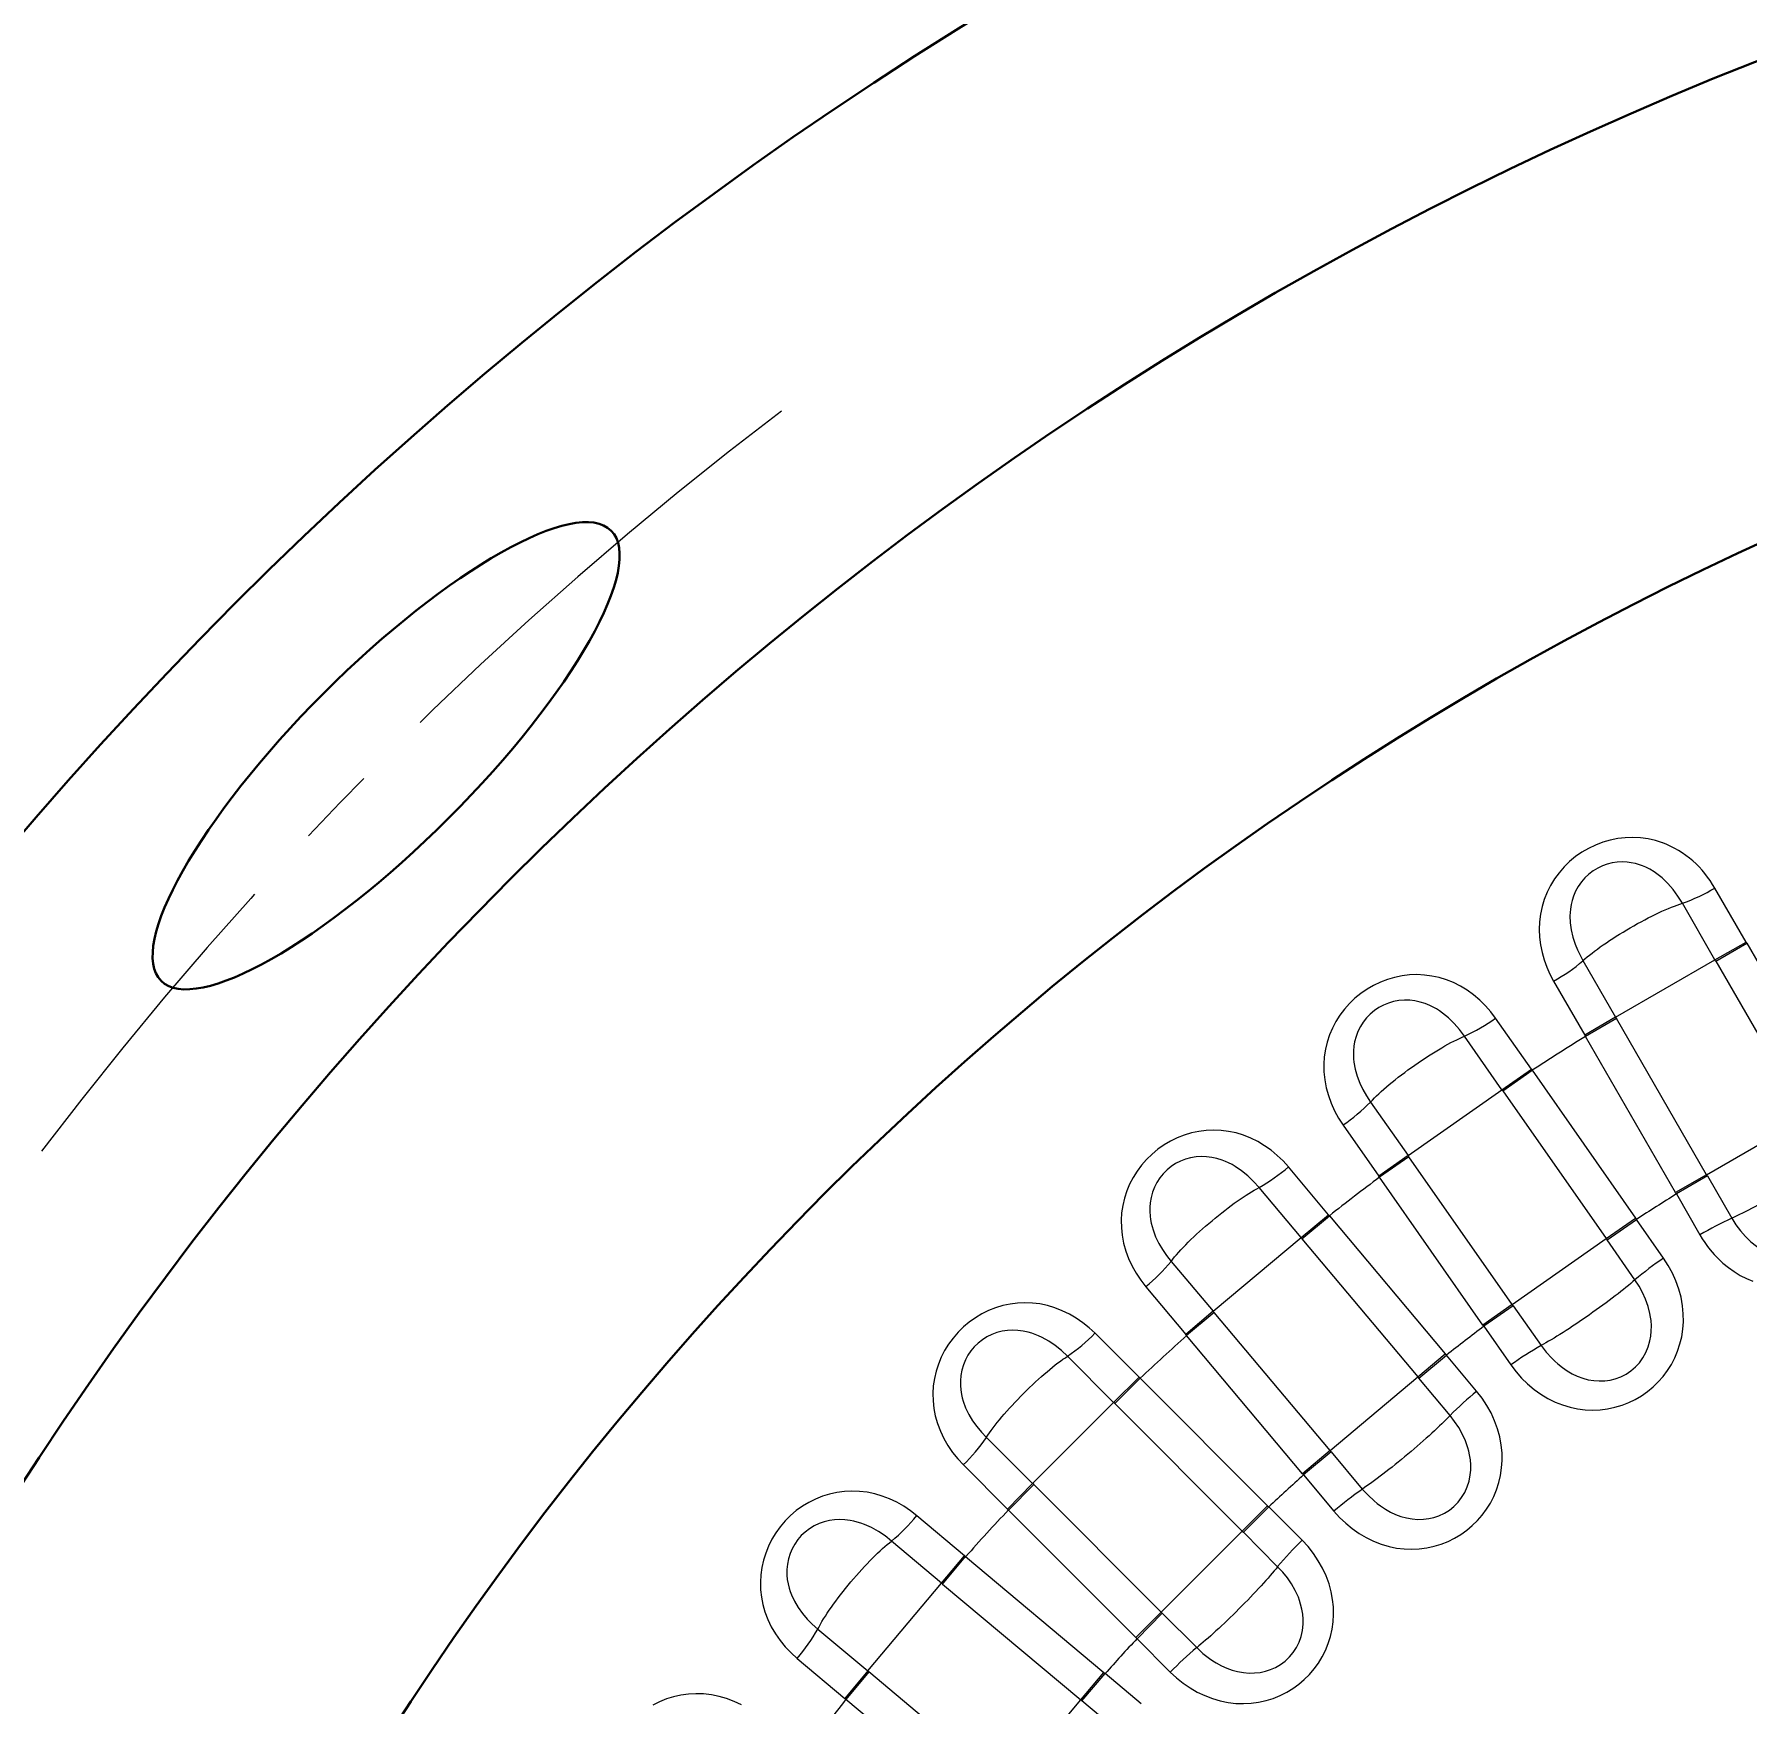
# Model space of a CAD drawing. Extents: x 407 to 892, y -26 to 445.
# Drawn here: x 517.82 to 536.66, y 202.99 to 221.34 of the extents above; entities that cross this region are included whole.
import ezdxf

# ---------------------------------------------------------------- set-up
doc = ezdxf.new("R2010")
doc.units = 0
doc.header["$LTSCALE"] = 7
doc.header["$MEASUREMENT"] = 0
doc.linetypes.add('CENTER2', pattern=[1.125, 0.75, -0.125, 0.125, -0.125])
doc.layers.get('0').update_dxf_attribs({"linetype": 'CONTINUOUS', "lineweight": 15})
for name, color, linetype, lineweight in [('1', 1, 'CENTER2', 15), ('3', 3, 'CONTINUOUS', 30), ('8', 251, 'CONTINUOUS', 15)]:
    doc.layers.add(name, color=color, linetype=linetype, lineweight=lineweight)
doc.styles.add('ITALICT', font='ITALICT.shx', dxfattribs={"width": 0.8, "height": 3})
doc.dimstyles.get("Standard").update_dxf_attribs({"dimtxt": 3, "dimasz": 3, "dimexe": 0.5, "dimexo": 0.5, "dimgap": 0.8, "dimtad": 1, "dimdsep": 46, "dimtxsty": 'ITALICT', "dimcen": 0.09, "dimazin": 2, "dimtfac": 1, "dimtmove": 0, "dimatfit": 3, "dimfxl": 1, "dimtolj": 1, "dimtzin": 0, "dimarcsym": 0})

# ---------------------------------------------------------------- blocks, each defined once
blk = doc.blocks.new('*D24')
at = {"color": 0, "lineweight": -2, "transparency": 16777216}
for p, q in [((550.991, 259.614), (435.38, 259.614)), ((435.88, 256.614), (435.88, 110.614)), ((550.991, 107.614), (435.38, 107.614))]:
    blk.add_line(p, q, dxfattribs=at)
at = {"color": 0, "transparency": 16777216}
for points in [[(435.38, 256.614), (436.38, 256.614), (435.88, 259.614)], [(435.38, 110.614), (436.38, 110.614), (435.88, 107.614)]]:
    blk.add_solid(points, dxfattribs=at)
at = {"color": 0, "transparency": 16777216, "insert": (433.58, 183.614), "char_height": 3, "attachment_point": 5, "rotation": 90, "style": 'ITALICT'}
blk.add_mtext('\\A1;152', dxfattribs=at)
blk = doc.blocks.new('*D33')
at = {"color": 0, "lineweight": -2, "transparency": 16777216}
for p, q in [((491.115, 205.588), (474.637, 211.586)), ((488.491, 183.614), (469.704, 183.614))]:
    blk.add_line(p, q, dxfattribs=at)
blk.add_arc((551.491, 183.614), 81.286, 162.11471, 177.88529, dxfattribs=at)
at = {"color": 0, "transparency": 16777216}
for points in [[(473.66, 208.74), (474.606, 208.415), (475.106, 211.415)], [(470.76, 186.604), (469.76, 186.622), (470.204, 183.614)]]:
    blk.add_solid(points, dxfattribs=at)
at = {"color": 0, "transparency": 16777216, "insert": (469.174, 198.128), "char_height": 3, "attachment_point": 5, "rotation": 80, "style": 'ITALICT'}
blk.add_mtext('\\A1;20°', dxfattribs=at)
blk = doc.blocks.new('*D34')
at = {"color": 0, "lineweight": -2, "transparency": 16777216}
for p, q in [((499.341, 235.763), (487.736, 247.368)), ((488.491, 183.614), (461.329, 183.614))]:
    blk.add_line(p, q, dxfattribs=at)
blk.add_arc((551.491, 183.614), 89.662, 136.91715, 178.08285, dxfattribs=at)
at = {"color": 0, "transparency": 16777216}
for points in [[(485.645, 245.205), (486.364, 244.51), (488.09, 247.014)], [(462.379, 186.605), (461.379, 186.621), (461.829, 183.614)]]:
    blk.add_solid(points, dxfattribs=at)
at = {"color": 0, "transparency": 16777216, "insert": (466.529, 218.806), "char_height": 3, "attachment_point": 5, "rotation": 67.5, "style": 'ITALICT'}
blk.add_mtext('\\A1;45°', dxfattribs=at)

msp = doc.modelspace()

# ---------------------------------------------------------------- linework, layer by layer
at = {"layer": '1'}
for radius, start, end in [(57, 12.6703, 166.5373), (42.14, 127.151, 142.849)]:
    msp.add_arc((551.491, 183.614), radius, start, end, dxfattribs=at)
at = {"layer": '3'}
for radius in [44.5, 44.5, 40.215, 35.325]:
    msp.add_circle((551.491, 183.614), radius, dxfattribs=at)
msp.add_ellipse((521.693, 213.411), major_axis=(2.475, 2.475), ratio=0.27762, dxfattribs=at)
at = {"layer": '8', "lineweight": 13, "ltscale": 0.017125}
for p, q in [((536.653, 211.362), (536.31, 211.955)), ((534.536, 210.931), (534.878, 210.338)), ((534.291, 209.964), (533.897, 210.525)), ((532.22, 209.35), (532.612, 208.788)), ((532.06, 208.364), (531.619, 208.889)), ((530.05, 207.572), (530.49, 207.047)), ((529.976, 206.577), (529.492, 207.061)), ((528.043, 205.612), (528.527, 205.128)), ((528.057, 204.614), (527.532, 205.054)), ((526.215, 203.485), (526.74, 203.044))]:
    msp.add_line(p, q, dxfattribs=at)
at = {"layer": '8', "lineweight": 13, "ltscale": 0.01795}
for p, q in [((536.311, 211.167), (535.953, 211.79)), ((533.967, 209.739), (533.556, 210.328)), ((531.757, 208.113), (531.296, 208.663)), ((530.328, 207.851), (530.79, 207.302)), ((529.696, 206.299), (529.19, 206.808)), ((528.296, 205.914), (528.805, 205.408)), ((527.802, 204.314), (527.253, 204.776)), ((526.441, 203.808), (526.992, 203.347))]:
    msp.add_line(p, q, dxfattribs=at)
at = {"layer": '8', "lineweight": 13, "ltscale": 0.009852}
for p, q in [((536.311, 211.167), (536.653, 211.362)), ((535.218, 210.536), (534.878, 210.338)), ((533.967, 209.739), (534.291, 209.964)), ((535.124, 208.087), (535.447, 208.312)), ((534.091, 207.364), (533.768, 207.137)), ((529.696, 206.299), (529.976, 206.577)), ((528.805, 205.408), (528.527, 205.128))]:
    msp.add_line(p, q, dxfattribs=at)
at = {"layer": '8', "lineweight": 13, "ltscale": 0.009853}
for p, q in [((536.319, 211.153), (536.66, 211.35)), ((535.227, 210.522), (534.885, 210.325)), ((533.977, 209.726), (534.299, 209.952)), ((532.943, 209.002), (532.621, 208.776)), ((536.227, 208.79), (535.886, 208.592)), ((531.767, 208.1), (532.069, 208.353)), ((535.114, 208.101), (535.437, 208.327)), ((530.801, 207.289), (530.499, 207.036)), ((534.081, 207.378), (533.758, 207.151)), ((533.042, 206.58), (533.344, 206.834)), ((533.053, 206.567), (533.356, 206.82)), ((529.708, 206.288), (529.987, 206.566)), ((532.076, 205.77), (531.774, 205.516)), ((532.087, 205.757), (531.786, 205.503)), ((528.817, 205.396), (528.538, 205.117)), ((531.111, 204.885), (531.389, 205.164)), ((531.123, 204.873), (531.402, 205.151)), ((527.815, 204.303), (528.068, 204.605)), ((530.219, 203.993), (529.94, 203.715)), ((530.231, 203.981), (529.953, 203.702)), ((527.004, 203.337), (526.751, 203.035)), ((529.334, 203.028), (529.588, 203.33)), ((529.347, 203.017), (529.601, 203.318))]:
    msp.add_line(p, q, dxfattribs=at)
at = {"layer": '8', "lineweight": 13, "ltscale": 0.000370584}
msp.add_line((536.66, 211.35), (536.653, 211.362), dxfattribs=at)
at = {"layer": '8', "lineweight": 13, "ltscale": 0.049583}
for p, q in [((536.66, 211.35), (537.652, 209.632)), ((536.319, 211.153), (537.311, 209.435)), ((536.218, 208.804), (535.227, 210.522)), ((534.299, 209.952), (535.437, 208.327)), ((533.977, 209.726), (535.114, 208.101)), ((534.081, 207.378), (532.943, 209.002)), ((533.758, 207.151), (532.621, 208.776)), ((532.076, 205.77), (530.801, 207.289)), ((531.774, 205.516), (530.499, 207.036)), ((528.068, 204.605), (529.588, 203.33)), ((527.815, 204.303), (529.334, 203.028))]:
    msp.add_line(p, q, dxfattribs=at)
at = {"layer": '8', "lineweight": 13, "ltscale": 0.017949}
for p, q in [((534.858, 211.158), (535.218, 210.536)), ((532.521, 209.603), (532.934, 209.016))]:
    msp.add_line(p, q, dxfattribs=at)
at = {"layer": '8', "lineweight": 13, "ltscale": 0.03153}
for p, q in [((535.218, 210.536), (536.311, 211.167)), ((532.934, 209.016), (533.967, 209.739))]:
    msp.add_line(p, q, dxfattribs=at)
at = {"layer": '8', "lineweight": 13, "ltscale": 0.000417325}
msp.add_line((536.319, 211.153), (536.311, 211.167), dxfattribs=at)
at = {"layer": '8', "lineweight": 13, "ltscale": 0.000417046}
msp.add_line((535.218, 210.536), (535.227, 210.522), dxfattribs=at)
at = {"layer": '8', "lineweight": 13, "ltscale": 0.000371143}
msp.add_line((534.878, 210.338), (534.885, 210.325), dxfattribs=at)
at = {"layer": '8', "lineweight": 13, "ltscale": 0.049582}
for p, q in [((535.877, 208.607), (534.885, 210.325)), ((532.069, 208.353), (533.344, 206.834)), ((531.767, 208.1), (533.042, 206.58)), ((529.987, 206.566), (531.389, 205.164)), ((529.708, 206.288), (531.111, 204.885)), ((530.219, 203.993), (528.817, 205.396)), ((529.94, 203.715), (528.538, 205.117)), ((528.524, 202.062), (527.004, 203.337)), ((528.27, 201.76), (526.751, 203.035))]:
    msp.add_line(p, q, dxfattribs=at)
at = {"layer": '8', "lineweight": 13, "ltscale": 0.000371265}
msp.add_line((534.299, 209.952), (534.291, 209.964), dxfattribs=at)
at = {"layer": '8', "lineweight": 13, "ltscale": 0.000417391}
msp.add_line((533.977, 209.726), (533.967, 209.739), dxfattribs=at)
at = {"layer": '8', "lineweight": 13, "ltscale": 0.031529}
for p, q in [((536.218, 208.804), (537.311, 209.435)), ((534.081, 207.378), (535.114, 208.101)), ((532.076, 205.77), (533.042, 206.58)), ((528.805, 205.408), (529.696, 206.299)), ((530.219, 203.993), (531.111, 204.885)), ((528.524, 202.062), (529.334, 203.028))]:
    msp.add_line(p, q, dxfattribs=at)
at = {"layer": '8', "lineweight": 13, "ltscale": 0.009851}
for p, q in [((532.934, 209.016), (532.612, 208.788)), ((531.757, 208.113), (532.06, 208.364)), ((530.79, 207.302), (530.49, 207.047)), ((527.802, 204.314), (528.057, 204.614)), ((526.992, 203.347), (526.74, 203.044))]:
    msp.add_line(p, q, dxfattribs=at)
at = {"layer": '8', "lineweight": 13, "ltscale": 0.00041783}
msp.add_line((532.943, 209.002), (532.934, 209.016), dxfattribs=at)
at = {"layer": '8', "lineweight": 13, "ltscale": 0.000371015}
msp.add_line((532.621, 208.776), (532.612, 208.788), dxfattribs=at)
at = {"layer": '8', "lineweight": 13, "ltscale": 0.009854}
msp.add_line((536.218, 208.804), (535.877, 208.607), dxfattribs=at)
at = {"layer": '8', "lineweight": 13, "ltscale": 0.000424518}
msp.add_line((536.227, 208.79), (536.218, 208.804), dxfattribs=at)
at = {"layer": '8', "lineweight": 13, "ltscale": 0.013374}
for p, q in [((536.227, 208.79), (536.495, 208.327)), ((535.43, 207.648), (535.124, 208.087)), ((534.091, 207.364), (534.398, 206.926)), ((533.396, 206.157), (533.053, 206.567)), ((532.087, 205.757), (532.431, 205.347)), ((531.5, 204.494), (531.123, 204.873)), ((530.231, 203.981), (530.61, 203.604)), ((529.757, 202.673), (529.347, 203.017))]:
    msp.add_line(p, q, dxfattribs=at)
at = {"layer": '8', "lineweight": 13, "ltscale": 0.000445438}
msp.add_line((535.886, 208.592), (535.877, 208.607), dxfattribs=at)
at = {"layer": '8', "lineweight": 13, "ltscale": 0.012962}
msp.add_line((535.886, 208.592), (536.145, 208.143), dxfattribs=at)
at = {"layer": '8', "lineweight": 13, "ltscale": 0.000371403}
for p, q in [((532.069, 208.353), (532.06, 208.364)), ((526.751, 203.035), (526.74, 203.044))]:
    msp.add_line(p, q, dxfattribs=at)
at = {"layer": '8', "lineweight": 13, "ltscale": 0.000445518}
msp.add_line((535.437, 208.327), (535.447, 208.312), dxfattribs=at)
at = {"layer": '8', "lineweight": 13, "ltscale": 0.012961}
for p, q in [((535.745, 207.888), (535.447, 208.312)), ((533.768, 207.137), (534.066, 206.712)), ((533.689, 206.423), (533.356, 206.82)), ((531.786, 205.503), (532.119, 205.105)), ((531.769, 204.785), (531.402, 205.151)), ((529.953, 203.702), (530.319, 203.335)), ((529.999, 202.985), (529.601, 203.318))]:
    msp.add_line(p, q, dxfattribs=at)
at = {"layer": '8', "lineweight": 13, "ltscale": 0.031531}
for p, q in [((530.79, 207.302), (531.757, 208.113)), ((526.992, 203.347), (527.802, 204.314))]:
    msp.add_line(p, q, dxfattribs=at)
at = {"layer": '8', "lineweight": 13, "ltscale": 0.000417601}
for p, q in [((531.767, 208.1), (531.757, 208.113)), ((527.004, 203.337), (526.992, 203.347))]:
    msp.add_line(p, q, dxfattribs=at)
at = {"layer": '8', "lineweight": 13, "ltscale": 0.000424579}
msp.add_line((535.114, 208.101), (535.124, 208.087), dxfattribs=at)
at = {"layer": '8', "lineweight": 13, "ltscale": 0.000416923}
for p, q in [((530.801, 207.289), (530.79, 207.302)), ((527.815, 204.303), (527.802, 204.314))]:
    msp.add_line(p, q, dxfattribs=at)
at = {"layer": '8', "lineweight": 13, "ltscale": 0.000423954}
msp.add_line((534.091, 207.364), (534.081, 207.378), dxfattribs=at)
at = {"layer": '8', "lineweight": 13, "ltscale": 0.000371103}
for p, q in [((530.499, 207.036), (530.49, 207.047)), ((528.068, 204.605), (528.057, 204.614))]:
    msp.add_line(p, q, dxfattribs=at)
at = {"layer": '8', "lineweight": 13, "ltscale": 0.000445768}
msp.add_line((533.768, 207.137), (533.758, 207.151), dxfattribs=at)
at = {"layer": '8', "lineweight": 13, "ltscale": 0.000445735}
msp.add_line((533.344, 206.834), (533.356, 206.82), dxfattribs=at)
at = {"layer": '8', "lineweight": 13, "ltscale": 0.000370623}
for p, q in [((529.987, 206.566), (529.976, 206.577)), ((528.538, 205.117), (528.527, 205.128))]:
    msp.add_line(p, q, dxfattribs=at)
at = {"layer": '8', "lineweight": 13, "ltscale": 0.000424635}
msp.add_line((533.042, 206.58), (533.053, 206.567), dxfattribs=at)
at = {"layer": '8', "lineweight": 13, "ltscale": 0.000417557}
for p, q in [((529.708, 206.288), (529.696, 206.299)), ((528.817, 205.396), (528.805, 205.408))]:
    msp.add_line(p, q, dxfattribs=at)
at = {"layer": '8', "lineweight": 13, "ltscale": 0.00042454}
msp.add_line((532.087, 205.757), (532.076, 205.77), dxfattribs=at)
at = {"layer": '8', "lineweight": 13, "ltscale": 0.000445641}
msp.add_line((531.786, 205.503), (531.774, 205.516), dxfattribs=at)
at = {"layer": '8', "lineweight": 13, "ltscale": 0.000445612}
msp.add_line((531.389, 205.164), (531.402, 205.151), dxfattribs=at)
at = {"layer": '8', "lineweight": 13, "ltscale": 0.000424571}
for p, q in [((531.111, 204.885), (531.123, 204.873)), ((530.231, 203.981), (530.219, 203.993))]:
    msp.add_line(p, q, dxfattribs=at)
at = {"layer": '8', "lineweight": 13, "ltscale": 0.00044615}
msp.add_line((529.953, 203.702), (529.94, 203.715), dxfattribs=at)
at = {"layer": '8', "lineweight": 13, "ltscale": 0.000446132}
msp.add_line((529.588, 203.33), (529.601, 203.318), dxfattribs=at)
at = {"layer": '8', "lineweight": 13, "ltscale": 0.000425031}
msp.add_line((529.334, 203.028), (529.347, 203.017), dxfattribs=at)
at = {"layer": '8', "lineweight": 13}
for points in [[(535.735, 212.453), (535.655, 212.479), (535.574, 212.497), (535.491, 212.508), (535.407, 212.513), (535.324, 212.51), (535.241, 212.5), (535.158, 212.483), (535.076, 212.46), (534.997, 212.429), (534.921, 212.393), (534.847, 212.35), (534.777, 212.302), (534.712, 212.248), (534.651, 212.189), (534.596, 212.125), (534.546, 212.057), (534.502, 211.986), (534.464, 211.91), (534.433, 211.832), (534.408, 211.752), (534.391, 211.67), (534.38, 211.586), (534.377, 211.501), (534.381, 211.416), (534.391, 211.332), (534.408, 211.249), (534.431, 211.167), (534.46, 211.087), (534.495, 211.008), (534.536, 210.931)], [(535.549, 212.185), (535.515, 212.199), (535.482, 212.211), (535.436, 212.225), (535.39, 212.234), (535.344, 212.24), (535.288, 212.243), (535.233, 212.24), (535.179, 212.232), (535.126, 212.218), (535.074, 212.2), (535.021, 212.175), (534.97, 212.144), (534.923, 212.108), (534.88, 212.068), (534.841, 212.023), (534.807, 211.974), (534.778, 211.922), (534.754, 211.866), (534.739, 211.821), (534.728, 211.774), (534.72, 211.725), (534.717, 211.688), (534.715, 211.651), (534.718, 211.574), (534.729, 211.497), (534.747, 211.418), (534.772, 211.339), (534.797, 211.278), (534.826, 211.217), (534.858, 211.158)], [(535.953, 211.79), (535.904, 211.868), (535.85, 211.941), (535.791, 212.008), (535.761, 212.039), (535.729, 212.067), (535.685, 212.103), (535.64, 212.135), (535.593, 212.163), (535.549, 212.185)], [(533.897, 210.525), (533.844, 210.596), (533.785, 210.662), (533.723, 210.724), (533.656, 210.781), (533.585, 210.832), (533.511, 210.877), (533.435, 210.916), (533.356, 210.947), (533.276, 210.972), (533.196, 210.989), (533.114, 211), (533.032, 211.004), (532.95, 211.001), (532.868, 210.991), (532.787, 210.974), (532.708, 210.951), (532.63, 210.921), (532.555, 210.886), (532.483, 210.844), (532.415, 210.797), (532.35, 210.744), (532.29, 210.687), (532.235, 210.625), (532.185, 210.559), (532.141, 210.489), (532.102, 210.416), (532.07, 210.341), (532.045, 210.263), (532.026, 210.183), (532.013, 210.101), (532.008, 210.019), (532.009, 209.936), (532.018, 209.848), (532.034, 209.761), (532.058, 209.674), (532.089, 209.59), (532.126, 209.507), (532.17, 209.427), (532.22, 209.35)], [(533.556, 210.328), (533.502, 210.4), (533.443, 210.467), (533.381, 210.528), (533.315, 210.581), (533.281, 210.605), (533.246, 210.627), (533.211, 210.646), (533.175, 210.664), (533.121, 210.686), (533.066, 210.703), (533.01, 210.715), (532.954, 210.722), (532.894, 210.724), (532.834, 210.719), (532.776, 210.709), (532.719, 210.692), (532.664, 210.67), (532.612, 210.642), (532.564, 210.609), (532.519, 210.571), (532.478, 210.529), (532.441, 210.483), (532.41, 210.433), (532.383, 210.38), (532.362, 210.324), (532.347, 210.265), (532.339, 210.217), (532.334, 210.168), (532.334, 210.118), (532.335, 210.08), (532.339, 210.042), (532.353, 209.965), (532.375, 209.888), (532.404, 209.811), (532.438, 209.74), (532.477, 209.67), (532.521, 209.603)], [(531.619, 208.889), (531.559, 208.955), (531.495, 209.016), (531.427, 209.073), (531.356, 209.123), (531.281, 209.168), (531.204, 209.206), (531.124, 209.238), (531.042, 209.263), (530.961, 209.28), (530.879, 209.291), (530.797, 209.294), (530.715, 209.291), (530.633, 209.281), (530.553, 209.264), (530.473, 209.24), (530.396, 209.21), (530.322, 209.174), (530.25, 209.132), (530.182, 209.084), (530.118, 209.031), (530.058, 208.973), (530.003, 208.91), (529.954, 208.844), (529.91, 208.774), (529.872, 208.7), (529.84, 208.625), (529.815, 208.546), (529.796, 208.466), (529.784, 208.385), (529.779, 208.303), (529.781, 208.22), (529.789, 208.138), (529.806, 208.051), (529.83, 207.965), (529.861, 207.882), (529.899, 207.8), (529.943, 207.721), (529.994, 207.645), (530.05, 207.572)], [(531.296, 208.663), (531.236, 208.73), (531.172, 208.792), (531.104, 208.847), (531.034, 208.894), (530.998, 208.915), (530.961, 208.934), (530.925, 208.95), (530.888, 208.965), (530.831, 208.982), (530.775, 208.994), (530.718, 209.002), (530.662, 209.004), (530.602, 209), (530.543, 208.99), (530.486, 208.974), (530.43, 208.953), (530.378, 208.926), (530.329, 208.894), (530.283, 208.857), (530.241, 208.815), (530.204, 208.77), (530.172, 208.72), (530.145, 208.668), (530.123, 208.612), (530.107, 208.555), (530.097, 208.495), (530.093, 208.447), (530.093, 208.398), (530.096, 208.348), (530.101, 208.31), (530.109, 208.273), (530.129, 208.197), (530.158, 208.122), (530.194, 208.047), (530.233, 207.98), (530.278, 207.914), (530.328, 207.851)], [(536.495, 208.327), (536.541, 208.254), (536.591, 208.186), (536.646, 208.123), (536.704, 208.067), (536.766, 208.017), (536.83, 207.974), (536.897, 207.939), (536.96, 207.914), (537.025, 207.895), (537.089, 207.884), (537.154, 207.88), (537.217, 207.883), (537.279, 207.893), (537.338, 207.909), (537.394, 207.931), (537.448, 207.96), (537.497, 207.994), (537.543, 208.033), (537.585, 208.077), (537.621, 208.127), (537.653, 208.18), (537.681, 208.242), (537.702, 208.308)], [(536.145, 208.143), (536.171, 208.099), (536.199, 208.057), (536.228, 208.016), (536.259, 207.977), (536.303, 207.926), (536.349, 207.878), (536.397, 207.833), (536.458, 207.783), (536.522, 207.738), (536.588, 207.697), (536.657, 207.662), (536.728, 207.633)], [(534.066, 206.712), (534.122, 206.637), (534.183, 206.568), (534.249, 206.503), (534.32, 206.443), (534.394, 206.39), (534.472, 206.344), (534.552, 206.304), (534.635, 206.272), (534.716, 206.248), (534.799, 206.23), (534.882, 206.22), (534.965, 206.216), (535.047, 206.22), (535.129, 206.23), (535.209, 206.247), (535.288, 206.271), (535.362, 206.3), (535.434, 206.334), (535.503, 206.374), (535.568, 206.42), (535.629, 206.471), (535.687, 206.526), (535.74, 206.586), (535.787, 206.65), (535.831, 206.718), (535.868, 206.79), (535.9, 206.865), (535.925, 206.943), (535.945, 207.023), (535.957, 207.105), (535.963, 207.188), (535.962, 207.273), (535.954, 207.364), (535.938, 207.456), (535.913, 207.547), (535.882, 207.636), (535.843, 207.723), (535.797, 207.807), (535.745, 207.888)], [(534.398, 206.926), (534.454, 206.852), (534.515, 206.785), (534.548, 206.753), (534.581, 206.724), (534.632, 206.683), (534.685, 206.647), (534.739, 206.615), (534.795, 206.589), (534.856, 206.567), (534.917, 206.55), (534.978, 206.54), (535.038, 206.536), (535.098, 206.538), (535.156, 206.546), (535.212, 206.56), (535.274, 206.583), (535.332, 206.612), (535.385, 206.648), (535.435, 206.69), (535.479, 206.737), (535.518, 206.791), (535.55, 206.848), (535.576, 206.911), (535.595, 206.977), (535.605, 207.03), (535.61, 207.085), (535.611, 207.142), (535.608, 207.2), (535.603, 207.238), (535.595, 207.278), (535.575, 207.356), (535.547, 207.435), (535.514, 207.508), (535.475, 207.579), (535.43, 207.648)], [(529.492, 207.061), (529.426, 207.121), (529.357, 207.177), (529.285, 207.227), (529.209, 207.271), (529.131, 207.309), (529.05, 207.341), (528.968, 207.365), (528.885, 207.383), (528.802, 207.393), (528.72, 207.397), (528.638, 207.393), (528.556, 207.382), (528.476, 207.365), (528.397, 207.341), (528.32, 207.311), (528.246, 207.274), (528.175, 207.232), (528.107, 207.183), (528.043, 207.13), (527.984, 207.071), (527.93, 207.008), (527.88, 206.941), (527.837, 206.871), (527.799, 206.797), (527.768, 206.721), (527.743, 206.642), (527.724, 206.562), (527.712, 206.481), (527.708, 206.399), (527.71, 206.317), (527.719, 206.234), (527.734, 206.153), (527.758, 206.068), (527.79, 205.985), (527.828, 205.904), (527.873, 205.826), (527.924, 205.751), (527.981, 205.68), (528.043, 205.612)], [(529.19, 206.808), (529.124, 206.87), (529.054, 206.925), (528.982, 206.974), (528.908, 207.015), (528.871, 207.033), (528.832, 207.048), (528.795, 207.061), (528.756, 207.073), (528.699, 207.085), (528.642, 207.092), (528.585, 207.095), (528.529, 207.092), (528.469, 207.083), (528.411, 207.068), (528.355, 207.047), (528.302, 207.021), (528.252, 206.99), (528.206, 206.953), (528.163, 206.912), (528.126, 206.867), (528.093, 206.819), (528.065, 206.767), (528.043, 206.712), (528.026, 206.655), (528.015, 206.596), (528.01, 206.536), (528.01, 206.487), (528.014, 206.438), (528.022, 206.389), (528.03, 206.352), (528.041, 206.315), (528.068, 206.242), (528.103, 206.169), (528.145, 206.098), (528.19, 206.034), (528.241, 205.973), (528.296, 205.914)], [(532.119, 205.105), (532.181, 205.036), (532.249, 204.972), (532.32, 204.913), (532.395, 204.86), (532.474, 204.814), (532.556, 204.774), (532.639, 204.742), (532.725, 204.717), (532.808, 204.699), (532.891, 204.689), (532.975, 204.686), (533.058, 204.69), (533.14, 204.701), (533.22, 204.718), (533.299, 204.742), (533.375, 204.772), (533.446, 204.808), (533.515, 204.848), (533.58, 204.894), (533.641, 204.946), (533.698, 205.001), (533.75, 205.061), (533.797, 205.126), (533.84, 205.193), (533.877, 205.265), (533.908, 205.34), (533.933, 205.418), (533.951, 205.498), (533.964, 205.579), (533.969, 205.662), (533.968, 205.745), (533.96, 205.829), (533.943, 205.92), (533.919, 206.01), (533.887, 206.098), (533.847, 206.184), (533.801, 206.267), (533.748, 206.347), (533.689, 206.423)], [(532.431, 205.347), (532.494, 205.279), (532.561, 205.217), (532.595, 205.188), (532.631, 205.162), (532.686, 205.126), (532.742, 205.094), (532.798, 205.068), (532.856, 205.047), (532.918, 205.03), (532.981, 205.019), (533.042, 205.014), (533.103, 205.015), (533.162, 205.022), (533.219, 205.036), (533.274, 205.054), (533.334, 205.082), (533.389, 205.116), (533.439, 205.156), (533.485, 205.203), (533.524, 205.254), (533.558, 205.31), (533.586, 205.371), (533.606, 205.435), (533.619, 205.503), (533.625, 205.557), (533.625, 205.612), (533.621, 205.668), (533.612, 205.725), (533.604, 205.764), (533.593, 205.802), (533.566, 205.879), (533.531, 205.955), (533.492, 206.024), (533.447, 206.092), (533.396, 206.157)], [(527.532, 205.054), (527.462, 205.109), (527.388, 205.158), (527.311, 205.202), (527.232, 205.239), (527.151, 205.27), (527.068, 205.295), (526.984, 205.312), (526.899, 205.322), (526.816, 205.325), (526.734, 205.322), (526.652, 205.311), (526.572, 205.293), (526.493, 205.269), (526.417, 205.238), (526.343, 205.201), (526.272, 205.158), (526.205, 205.11), (526.142, 205.056), (526.083, 204.997), (526.029, 204.933), (525.98, 204.866), (525.937, 204.795), (525.9, 204.721), (525.869, 204.644), (525.844, 204.565), (525.826, 204.485), (525.815, 204.404), (525.81, 204.322), (525.812, 204.239), (525.821, 204.158), (525.838, 204.077), (525.86, 203.997), (525.892, 203.914), (525.93, 203.834), (525.975, 203.757), (526.027, 203.683), (526.084, 203.613), (526.147, 203.547), (526.215, 203.485)], [(527.253, 204.776), (527.182, 204.832), (527.108, 204.881), (527.032, 204.923), (526.955, 204.958), (526.915, 204.972), (526.876, 204.984), (526.837, 204.994), (526.798, 205.002), (526.74, 205.009), (526.682, 205.012), (526.625, 205.009), (526.57, 205.001), (526.511, 204.987), (526.455, 204.967), (526.401, 204.942), (526.35, 204.911), (526.303, 204.875), (526.26, 204.835), (526.222, 204.791), (526.188, 204.742), (526.159, 204.691), (526.136, 204.637), (526.119, 204.581), (526.107, 204.522), (526.101, 204.463), (526.101, 204.402), (526.106, 204.354), (526.114, 204.305), (526.126, 204.257), (526.138, 204.221), (526.152, 204.185), (526.185, 204.114), (526.226, 204.045), (526.274, 203.978), (526.325, 203.918), (526.381, 203.861), (526.441, 203.808)], [(530.319, 203.335), (530.388, 203.272), (530.46, 203.213), (530.537, 203.161), (530.616, 203.115), (530.699, 203.076), (530.783, 203.043), (530.869, 203.018), (530.957, 203.001), (531.041, 202.991), (531.125, 202.988), (531.209, 202.992), (531.291, 203.003), (531.372, 203.021), (531.45, 203.045), (531.527, 203.076), (531.6, 203.113), (531.668, 203.154), (531.733, 203.201), (531.793, 203.252), (531.85, 203.309), (531.901, 203.369), (531.948, 203.434), (531.99, 203.502), (532.026, 203.573), (532.057, 203.648), (532.081, 203.725), (532.099, 203.805), (532.111, 203.886), (532.116, 203.968), (532.114, 204.051), (532.105, 204.134), (532.09, 204.217), (532.066, 204.306), (532.034, 204.393), (531.994, 204.478), (531.947, 204.56), (531.894, 204.639), (531.834, 204.714), (531.769, 204.785)], [(530.61, 203.604), (530.678, 203.541), (530.75, 203.485), (530.787, 203.46), (530.825, 203.436), (530.882, 203.405), (530.941, 203.379), (531, 203.357), (531.059, 203.341), (531.123, 203.329), (531.186, 203.324), (531.247, 203.325), (531.308, 203.331), (531.366, 203.344), (531.422, 203.362), (531.475, 203.385), (531.532, 203.418), (531.583, 203.456), (531.63, 203.501), (531.672, 203.551), (531.707, 203.606), (531.736, 203.665), (531.758, 203.727), (531.772, 203.793), (531.78, 203.862), (531.78, 203.916), (531.776, 203.971), (531.767, 204.027), (531.753, 204.083), (531.741, 204.121), (531.728, 204.158), (531.694, 204.232), (531.653, 204.304), (531.607, 204.371), (531.556, 204.434), (531.5, 204.494)], [(525.602, 202.976), (525.522, 203.012), (525.439, 203.043), (525.356, 203.067), (525.271, 203.084), (525.186, 203.094), (525.101, 203.096), (525.018, 203.092), (524.936, 203.081), (524.856, 203.063), (524.777, 203.039), (524.701, 203.008), (524.627, 202.97)]]:
    msp.add_lwpolyline(points, dxfattribs=at)
for centre, radius, start, end in [((535.336, 211.415), 1.113, 29.0081, 68.9488), ((535.292, 213.661), 1.985, 289.4412, 300.8233), ((533.568, 212.665), 1.985, 299.1767, 310.5589), ((532.735, 212.135), 1.985, 294.4412, 305.8233), ((551.491, 183.614), 31.452, 121.867, 123.133), ((531.104, 210.993), 1.985, 304.1767, 315.5589), ((530.321, 210.392), 1.985, 299.4412, 310.8233), ((551.491, 183.614), 31.452, 126.867, 128.133), ((551.491, 183.614), 29.452, 121.9938, 123.0062), ((538.191, 204.692), 4.011, 115.0105, 120.6618), ((528.795, 209.112), 1.985, 309.1767, 320.5589), ((538.008, 204.575), 4.011, 124.3381, 129.9895), ((528.067, 208.445), 1.985, 304.4412, 315.8233), ((551.491, 183.614), 31.452, 131.867, 133.133), ((551.491, 183.614), 29.452, 126.9938, 128.0062), ((536.404, 203.453), 4.011, 120.0105, 125.6618), ((536.232, 203.321), 4.011, 129.3381, 134.9895), ((526.659, 207.037), 1.985, 314.1767, 325.5589), ((551.491, 183.614), 29.452, 131.9938, 133.0062), ((534.733, 202.062), 4.011, 125.0105, 130.6618), ((525.992, 206.309), 1.985, 309.4412, 320.8233), ((551.491, 183.614), 31.452, 136.867, 138.133), ((534.572, 201.916), 4.011, 134.3382, 139.9895), ((524.713, 204.783), 1.985, 319.1767, 330.5589), ((551.491, 183.614), 29.452, 136.9938, 138.0062), ((533.188, 200.532), 4.011, 130.0105, 135.6618), ((551.491, 183.614), 31.452, 141.867, 143.133)]:
    msp.add_arc(centre, radius, start, end, dxfattribs=at)
at = {"layer": '8', "lineweight": 13, "extrusion": (0, 0, -1)}
for centre, major_axis, ratio, start_param, end_param in [((535.448, 211.401), (-0.693, -0.4), 0.171335, 0.660114, 2.481479), ((533.087, 209.897), (-0.655, -0.459), 0.171335, 0.660114, 2.481479), ((537.019, 208.68), (-0.693, -0.4), 0.08912, 3.80602, 5.618758), ((530.866, 208.193), (-0.613, -0.514), 0.171335, 0.660114, 2.481479), ((534.889, 207.323), (-0.655, -0.459), 0.08912, 3.80602, 5.618757), ((528.802, 206.302), (-0.566, -0.566), 0.171335, 0.660114, 2.481479), ((532.886, 205.786), (-0.613, -0.514), 0.08912, 3.80602, 5.618757), ((526.911, 204.238), (-0.514, -0.613), 0.171335, 0.660114, 2.481479), ((531.024, 204.08), (-0.566, -0.566), 0.08912, 3.80602, 5.618757)]:
    msp.add_ellipse(centre, major_axis=major_axis, ratio=ratio, start_param=start_param, end_param=end_param, dxfattribs=at)

# ---------------------------------------------------------------- dimensions: what is measured, and where the dimension line sits
dim = msp.add_linear_dim(base=(435.88, 107.614), p1=(551.491, 259.614), p2=(551.491, 107.614), angle=270, dimstyle='Standard')
dim.commit()
dim.dimension.update_dxf_attribs({"geometry": '*D24', "text_midpoint": (435.88, 183.614), "dimtype": 161})
for base, line1, line2, picture, middle in [((473.841, 228.445), ((509.594, 225.51), (499.695, 235.409)), ((488.991, 183.614), (613.991, 183.614)), '*D34', (466.529, 218.806)), ((472.395, 202.359), ((488.991, 183.614), (613.991, 183.614)), ((504.271, 200.8), (491.585, 205.417)), '*D33', (469.174, 198.128))]:
    dim = msp.add_angular_dim_2l(base=base, line1=line1, line2=line2, dimstyle='Standard')
    dim.commit()
    dim.dimension.update_dxf_attribs({"geometry": picture, "text_midpoint": middle})

doc.saveas('drawing.dxf')
